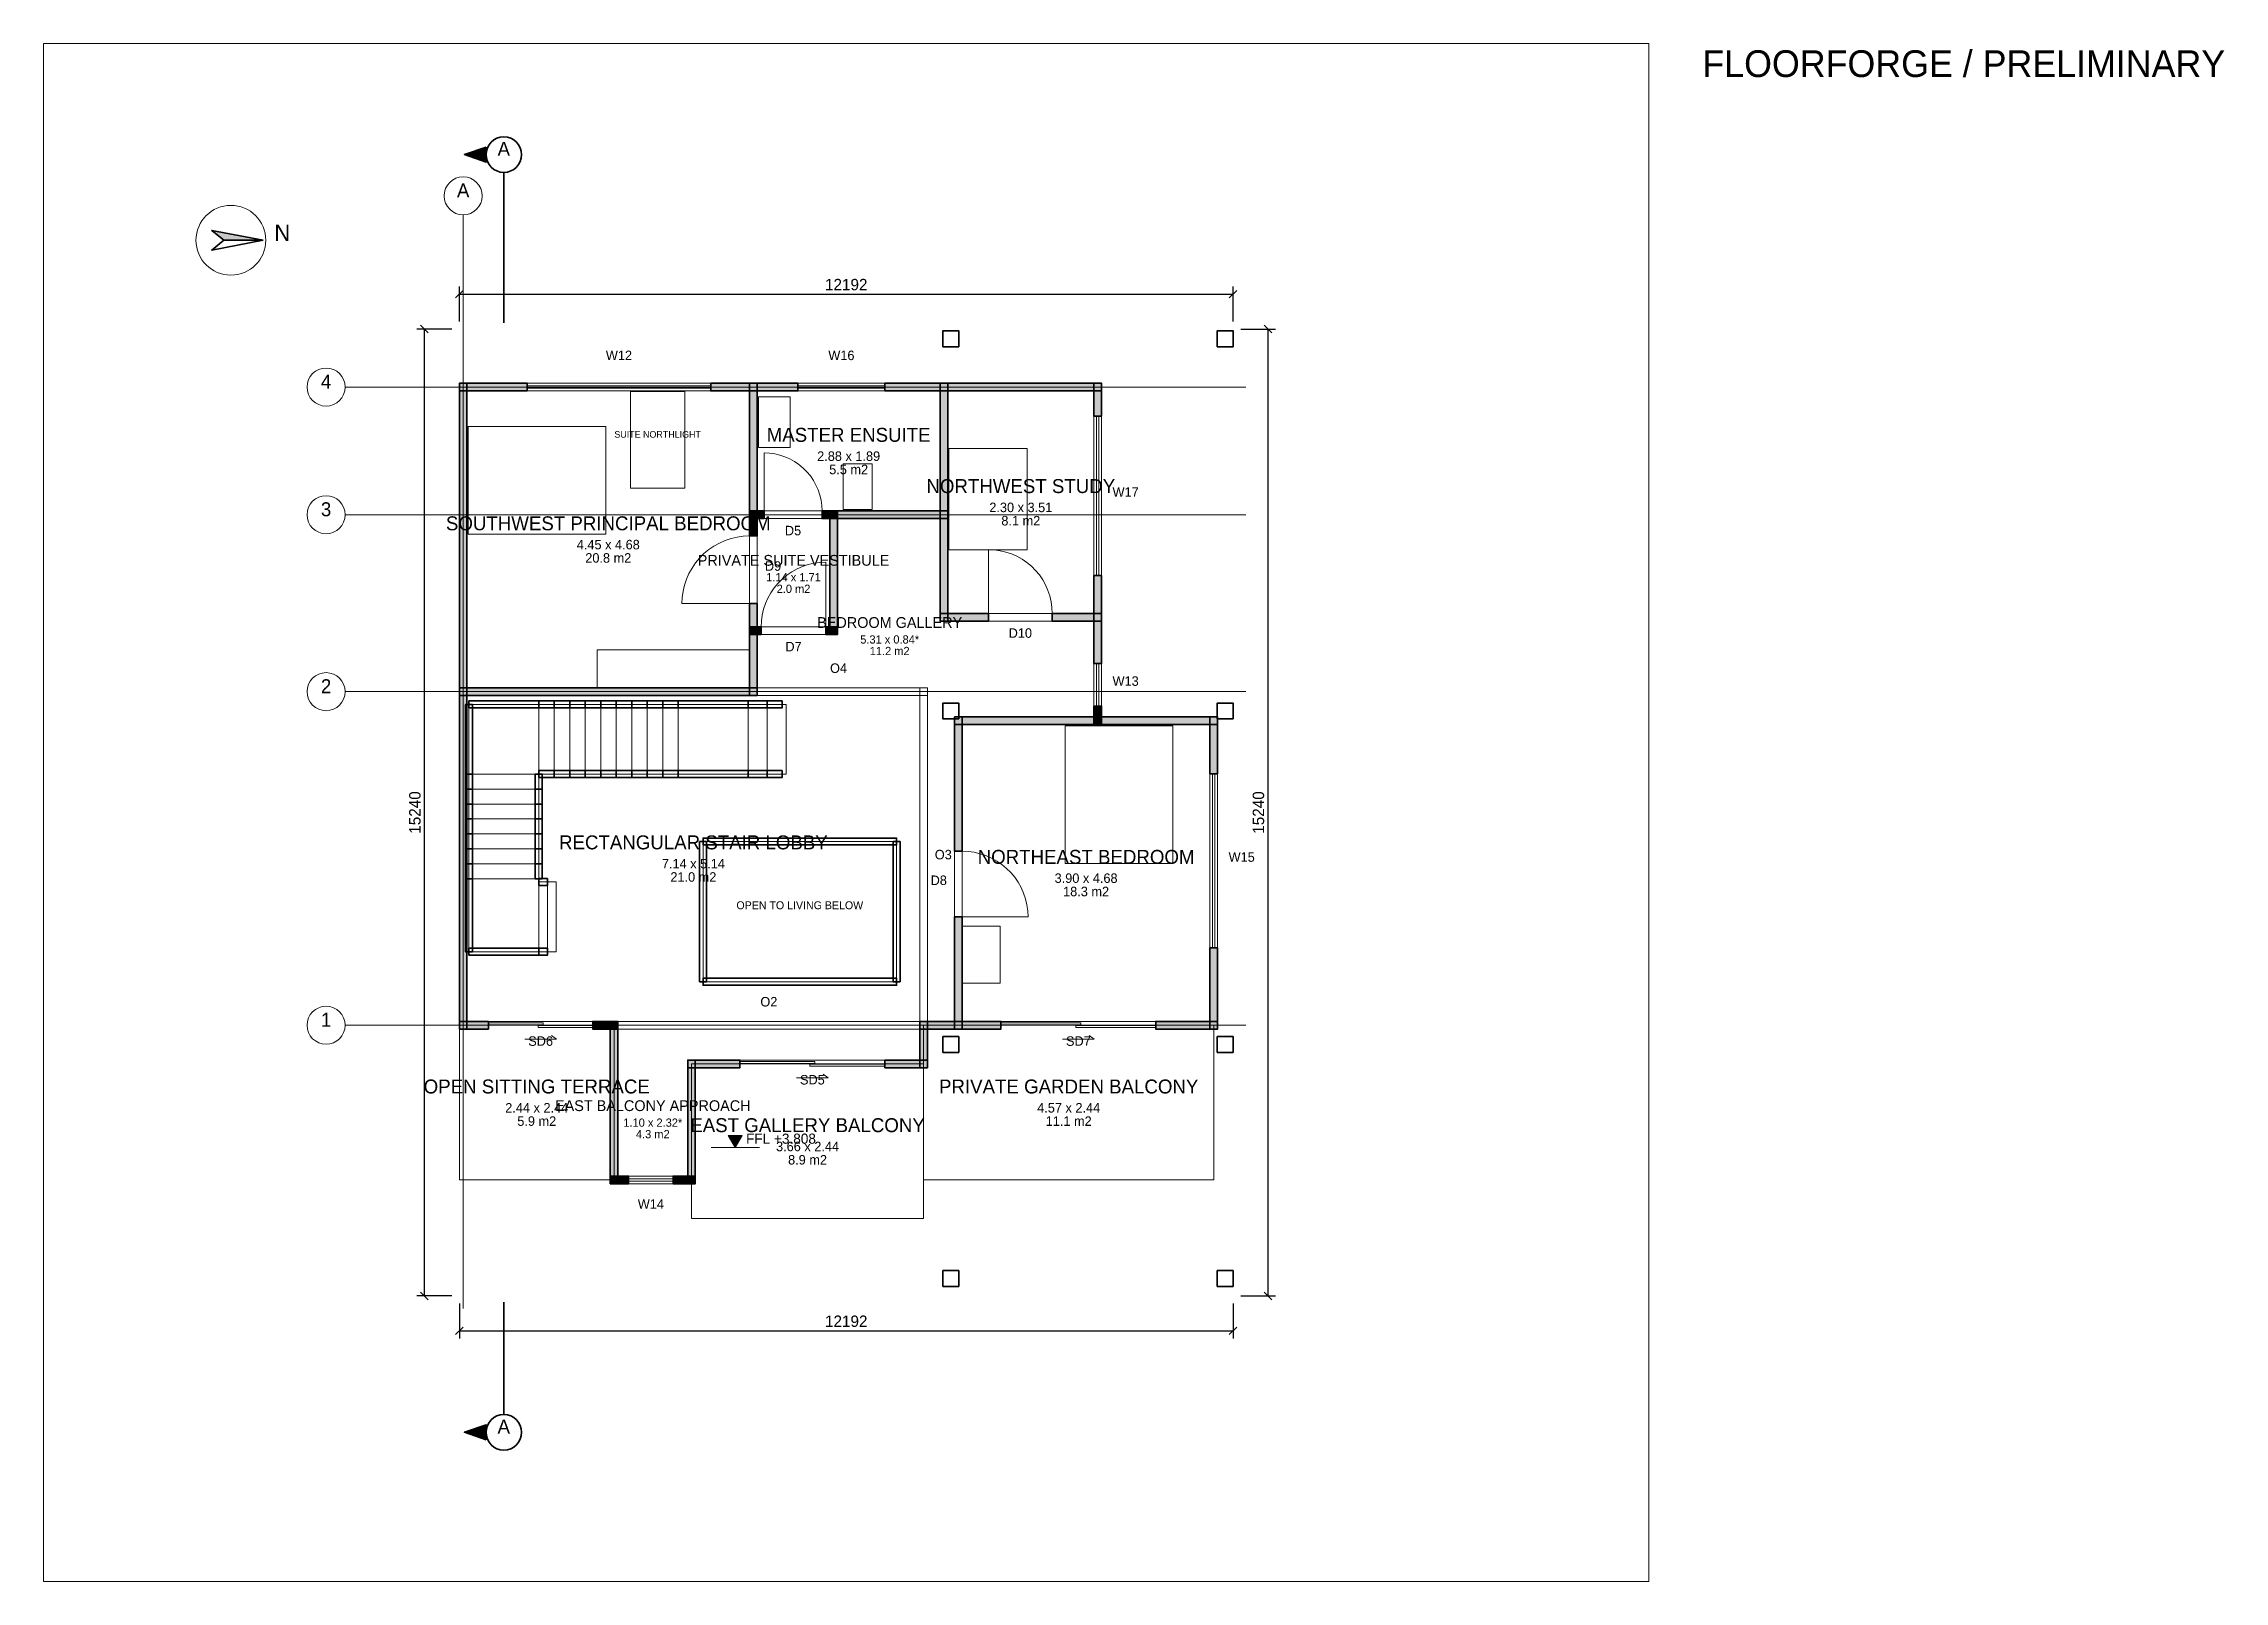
# Paper-space layout 'FLOOR-1' of a CAD drawing. Header units: millimetres. Extents: x 20 to 346, y 30 to 260.
# The model-space entities are those that its viewports show. They can reach past a viewport. Long polylines and large blocks are cut down to what shows.
import ezdxf
from ezdxf.enums import TextEntityAlignment as Align

# ---------------------------------------------------------------- set-up
doc = ezdxf.new("R2010")
doc.units = ezdxf.units.MM
for name, color, linetype, lineweight in [('A-ANNO', 7, 'Continuous', 18), ('A-DIMS', 7, 'Continuous', 13), ('A-DOOR', 3, 'Continuous', 18), ('A-FLOR', 8, 'Continuous', 13), ('A-FURN', 8, 'Continuous', 13), ('A-GRID', 8, 'Continuous', 13), ('A-LEVL', 7, 'Continuous', 13), ('A-SECT', 1, 'Continuous', 35), ('A-STAIR', 7, 'Continuous', 18), ('A-TAGS', 1, 'Continuous', 13), ('A-WALL', 7, 'Continuous', 35), ('A-WIND', 4, 'Continuous', 18)]:
    doc.layers.add(name, color=color, linetype=linetype, lineweight=lineweight)
doc.dimstyles.new('FF-ARCH', dxfattribs={"dimtxt": 180, "dimasz": 90, "dimexe": 120, "dimexo": 120, "dimgap": 60, "dimtad": 1, "dimdec": 0, "dimtsz": 60, "dimcen": 2.5, "dimazin": 3, "dimtfac": 1, "dimtmove": 0, "dimatfit": 3})

msp = doc.modelspace()

# ---------------------------------------------------------------- hatches: boundary and pattern name
at = {"layer": 'A-LEVL'}
msp.add_hatch(color=7, dxfattribs=at).paths.add_polyline_path([(28430, 2528.8), (28650, 2528.8), (28540, 2338.8)])
at = {"layer": 'A-SECT'}
for points in [[(24612, 18110), (24272, 17990), (24612, 17870)], [(24612, -2270), (24272, -2150), (24612, -2030)]]:
    msp.add_hatch(color=7, dxfattribs=at).paths.add_polyline_path(points)
at = {"layer": 'A-WALL'}
for points in [[(21098, 16640), (20289.5, 16794), (20482, 16640)], [(24192, 14325.6), (24192, 14385.6), (24312, 14385.6), (24312, 9525), (24312, 9465), (24192, 9465), (24192, 14325.6)], [(24252, 14265.6), (24192, 14265.6), (24192, 14385.6), (25258.8, 14385.6), (25258.8, 14265.6), (24252, 14265.6)], [(28885, 14385.6), (28885, 14265.6), (28154.4, 14265.6), (28154.4, 14385.6), (28825, 14385.6), (28885, 14385.6)], [(28765, 14325.6), (28765, 14385.6), (28885, 14385.6), (28885, 12313.9), (28885, 12253.9), (28765, 12253.9), (28765, 14325.6)], [(28825, 14265.6), (28765, 14265.6), (28765, 14385.6), (29526, 14385.6), (29526, 14265.6), (28825, 14265.6)], [(31887.2, 14385.6), (31887.2, 14265.6), (30897.6, 14265.6), (30897.6, 14385.6), (31827.2, 14385.6), (31887.2, 14385.6)], [(31767.2, 14325.6), (31767.2, 14385.6), (31887.2, 14385.6), (31887.2, 12313.9), (31887.2, 12253.9), (31767.2, 12253.9), (31767.2, 14325.6)], [(34250.4, 14385.6), (34310.4, 14385.6), (34310.4, 14265.6), (31827.2, 14265.6), (31767.2, 14265.6), (31767.2, 14385.6), (34250.4, 14385.6)], [(34190.4, 14385.6), (34310.4, 14385.6), (34310.4, 13868.4), (34190.4, 13868.4), (34190.4, 14325.6), (34190.4, 14385.6)], [(28765, 12373.9), (28885, 12373.9), (28885, 11978.6), (28765, 11978.6), (28765, 12313.9), (28765, 12373.9)], [(28825, 12253.9), (28765, 12253.9), (28765, 12373.9), (28992.6, 12373.9), (28992.6, 12253.9), (28825, 12253.9)], [(30149.9, 12373.9), (30149.9, 12253.9), (29907, 12253.9), (29907, 12373.9), (30089.9, 12373.9), (30149.9, 12373.9)], [(30029.9, 12313.9), (30029.9, 12373.9), (30149.9, 12373.9), (30149.9, 10485.1), (30149.9, 10425.1), (30029.9, 10425.1), (30029.9, 12313.9)], [(31827.2, 12373.9), (31887.2, 12373.9), (31887.2, 12253.9), (30089.9, 12253.9), (30029.9, 12253.9), (30029.9, 12373.9), (31827.2, 12373.9)], [(31767.2, 12313.9), (31767.2, 12373.9), (31887.2, 12373.9), (31887.2, 10698.5), (31887.2, 10638.5), (31767.2, 10638.5), (31767.2, 12313.9)], [(34310.4, 10698.5), (34310.4, 10638.5), (34190.4, 10638.5), (34190.4, 11353.8), (34310.4, 11353.8), (34310.4, 10698.5)], [(28885, 10485.1), (28885, 10425.1), (28765, 10425.1), (28765, 10911.8), (28885, 10911.8), (28885, 10485.1)], [(31827.2, 10638.5), (31767.2, 10638.5), (31767.2, 10758.5), (32528.3, 10758.5), (32528.3, 10638.5), (31827.2, 10638.5)], [(34310.4, 10758.5), (34310.4, 10638.5), (33534.1, 10638.5), (33534.1, 10758.5), (34250.4, 10758.5), (34310.4, 10758.5)], [(34190.4, 10758.5), (34310.4, 10758.5), (34310.4, 9967), (34190.4, 9967), (34190.4, 10698.5), (34190.4, 10758.5)], [(28765, 10485.1), (28765, 10545.1), (28885, 10545.1), (28885, 9525), (28885, 9465), (28765, 9465), (28765, 10485.1)], [(28825, 10425.1), (28765, 10425.1), (28765, 10545.1), (28946.9, 10545.1), (28946.9, 10425.1), (28825, 10425.1)], [(30149.9, 10545.1), (30149.9, 10425.1), (29968, 10425.1), (29968, 10545.1), (30089.9, 10545.1), (30149.9, 10545.1)], [(24192, 9525), (24192, 9585), (24312, 9585), (24312, 4267.2), (24312, 4207.2), (24192, 4207.2), (24192, 9525)], [(28825, 9585), (28885, 9585), (28885, 9465), (24252, 9465), (24192, 9465), (24192, 9585), (28825, 9585)], [(34310.4, 9067.8), (34310.4, 9007.8), (34190.4, 9007.8), (34190.4, 9296.4), (34310.4, 9296.4), (34310.4, 9067.8)], [(31995.8, 9127.8), (32115.8, 9127.8), (32115.8, 7010.4), (31995.8, 7010.4), (31995.8, 9067.8), (31995.8, 9127.8)], [(34250.4, 9127.8), (34310.4, 9127.8), (34310.4, 9007.8), (32055.8, 9007.8), (31995.8, 9007.8), (31995.8, 9127.8), (34250.4, 9127.8)], [(36079.2, 9127.8), (36139.2, 9127.8), (36139.2, 9007.8), (34250.4, 9007.8), (34190.4, 9007.8), (34190.4, 9127.8), (36079.2, 9127.8)], [(36019.2, 9127.8), (36139.2, 9127.8), (36139.2, 8229.6), (36019.2, 8229.6), (36019.2, 9067.8), (36019.2, 9127.8)], [(32115.8, 4267.2), (32115.8, 4207.2), (31995.8, 4207.2), (31995.8, 5974.1), (32115.8, 5974.1), (32115.8, 4267.2)], [(36139.2, 4267.2), (36139.2, 4207.2), (36019.2, 4207.2), (36019.2, 5486.4), (36139.2, 5486.4), (36139.2, 4267.2)], [(24252, 4207.2), (24192, 4207.2), (24192, 4327.2), (24649.2, 4327.2), (24649.2, 4207.2), (24252, 4207.2)], [(26690.4, 4327.2), (26690.4, 4207.2), (26295.1, 4207.2), (26295.1, 4327.2), (26630.4, 4327.2), (26690.4, 4327.2)], [(26570.4, 4267.2), (26570.4, 4327.2), (26690.4, 4327.2), (26690.4, 1828.8), (26690.4, 1768.8), (26570.4, 1768.8), (26570.4, 4267.2)], [(31447.2, 4267.2), (31447.2, 4327.2), (31567.2, 4327.2), (31567.2, 3657.6), (31567.2, 3597.6), (31447.2, 3597.6), (31447.2, 4267.2)], [(32055.8, 4327.2), (32115.8, 4327.2), (32115.8, 4207.2), (31507.2, 4207.2), (31447.2, 4207.2), (31447.2, 4327.2), (32055.8, 4327.2)], [(31567.2, 4327.2), (31567.2, 4207.2), (31567.2, 4207.2), (31567.2, 4327.2), (31567.2, 4327.2)], [(32055.8, 4207.2), (31995.8, 4207.2), (31995.8, 4327.2), (32726.4, 4327.2), (32726.4, 4207.2), (32055.8, 4207.2)], [(36139.2, 4327.2), (36139.2, 4207.2), (35164.8, 4207.2), (35164.8, 4327.2), (36079.2, 4327.2), (36139.2, 4327.2)], [(27789.6, 3657.6), (27789.6, 3717.6), (27909.6, 3717.6), (27909.6, 1828.8), (27909.6, 1768.8), (27789.6, 1768.8), (27789.6, 3657.6)], [(27849.6, 3597.6), (27789.6, 3597.6), (27789.6, 3717.6), (28611.6, 3717.6), (28611.6, 3597.6), (27849.6, 3597.6)], [(31567.2, 3717.6), (31567.2, 3597.6), (30897.6, 3597.6), (30897.6, 3717.6), (31507.2, 3717.6), (31567.2, 3717.6)], [(26630.4, 1768.8), (26570.4, 1768.8), (26570.4, 1888.8), (26859, 1888.8), (26859, 1768.8), (26630.4, 1768.8)], [(27909.6, 1888.8), (27909.6, 1768.8), (27560, 1768.8), (27560, 1888.8), (27849.6, 1888.8), (27909.6, 1888.8)]]:
    msp.add_hatch(color=7, dxfattribs=at).paths.add_polyline_path(points)

# ---------------------------------------------------------------- linework, layer by layer
at = {"layer": 'A-ANNO'}
msp.add_circle((20592, 16640), 550, dxfattribs=at)
at = {"layer": 'A-DOOR'}
for p, q in [((28992.6, 12373.9), (28992.6, 13288.3)), ((32528.3, 10758.5), (32528.3, 11764.3)), ((29968, 10545.1), (29968, 11566.2)), ((28765, 10911.8), (27698.2, 10911.8)), ((28765, 9585), (31567.2, 9585)), ((28765, 9465), (31567.2, 9465)), ((31447.2, 4207.2), (31447.2, 9585)), ((31567.2, 4207.2), (31567.2, 9585)), ((32115.8, 5974.1), (33152.2, 5974.1)), ((26570.4, 4327.2), (31567.2, 4327.2)), ((26570.4, 4207.2), (31567.2, 4207.2)), ((25222.2, 4047.2), (25722.2, 4047.2)), ((25722.2, 4047.2), (25642.2, 4107.2)), ((33695.6, 4047.2), (34195.6, 4047.2)), ((34195.6, 4047.2), (34115.6, 4107.2)), ((29504.6, 3437.6), (30004.6, 3437.6)), ((30004.6, 3437.6), (29924.6, 3497.6))]:
    msp.add_line(p, q, dxfattribs=at)
for points in [[(29907, 12373.9), (29903.1, 12458.3), (29891.4, 12541.9), (29872.1, 12624.2), (29845.3, 12704.2), (29811.1, 12781.5), (29770, 12855.3), (29722.3, 12925), (29668.3, 12989.9), (29608.6, 13049.7), (29543.6, 13103.6), (29474, 13151.4), (29400.2, 13192.5), (29322.9, 13226.6), (29242.8, 13253.4), (29160.6, 13272.8), (29077, 13284.4), (28992.6, 13288.3)], [(28765, 11978.6), (28666.5, 11974.1), (28568.9, 11960.5), (28473, 11937.9), (28379.6, 11906.6), (28289.4, 11866.8), (28203.4, 11818.9), (28122.1, 11763.2), (28046.3, 11700.2), (27976.6, 11630.5), (27913.6, 11554.7), (27857.9, 11473.4), (27810, 11387.4), (27770.2, 11297.2), (27738.9, 11203.8), (27716.3, 11107.9), (27702.7, 11010.3), (27698.2, 10911.8)], [(33534.1, 10758.5), (33529.8, 10851.3), (33517, 10943.3), (33495.7, 11033.7), (33466.2, 11121.8), (33428.7, 11206.8), (33383.5, 11288), (33331, 11364.6), (33271.6, 11436.1), (33205.9, 11501.8), (33134.4, 11561.2), (33057.8, 11613.7), (32976.6, 11658.9), (32891.6, 11696.4), (32803.5, 11725.9), (32713.1, 11747.2), (32621.1, 11760), (32528.3, 11764.3)], [(28946.9, 10545.1), (28951.2, 10639.3), (28964.3, 10732.7), (28985.9, 10824.6), (29015.8, 10914), (29053.9, 11000.3), (29099.8, 11082.6), (29153.1, 11160.5), (29213.4, 11233), (29280.1, 11299.7), (29352.6, 11360), (29430.4, 11413.3), (29512.8, 11459.2), (29599.1, 11497.2), (29688.5, 11527.2), (29780.3, 11548.8), (29873.7, 11561.8), (29968, 11566.2)], [(32115.8, 7010.4), (32211.5, 7006), (32306.3, 6992.8), (32399.4, 6970.8), (32490.2, 6940.4), (32577.8, 6901.8), (32661.4, 6855.2), (32740.4, 6801.1), (32814, 6739.9), (32881.7, 6672.2), (32942.8, 6598.6), (32996.9, 6519.6), (33043.5, 6436), (33082.2, 6348.4), (33112.6, 6257.7), (33134.5, 6164.5), (33147.7, 6069.7), (33152.2, 5974.1)]]:
    msp.add_lwpolyline(points, dxfattribs=at)
for points in [[(24649.2, 4273.2), (25512.2, 4273.2), (25512.2, 4305.2), (24649.2, 4305.2)], [(25432.2, 4229.2), (26295.1, 4229.2), (26295.1, 4261.2), (25432.2, 4261.2)], [(32726.4, 4273.2), (33985.6, 4273.2), (33985.6, 4305.2), (32726.4, 4305.2)], [(33905.6, 4229.2), (35164.8, 4229.2), (35164.8, 4261.2), (33905.6, 4261.2)], [(28611.6, 3663.6), (29794.6, 3663.6), (29794.6, 3695.6), (28611.6, 3695.6)], [(29714.6, 3619.6), (30897.6, 3619.6), (30897.6, 3651.6), (29714.6, 3651.6)]]:
    msp.add_lwpolyline(points, close=True, dxfattribs=at)
at = {"layer": 'A-FLOR'}
for points in [[(26570.4, 1828.8), (24192, 1828.8), (24192, 4207.2), (24192, 4267.2), (24192, 4327.2), (24192, 9465), (24192, 9525), (24192, 9585), (24192, 14265.6), (24192, 14325.6), (24192, 14385.6), (24312, 14385.6), (28765, 14385.6), (28825, 14385.6), (28885, 14385.6), (31767.2, 14385.6), (31827.2, 14385.6), (31887.2, 14385.6), (34190.4, 14385.6), (34250.4, 14385.6), (34310.4, 14385.6), (34310.4, 14265.6), (34310.4, 10758.5), (34310.4, 10698.5), (34310.4, 10638.5), (34310.4, 9127.8), (36019.2, 9127.8), (36079.2, 9127.8), (36139.2, 9127.8), (36139.2, 9007.8), (36139.2, 4327.2), (36139.2, 4267.2), (36139.2, 4207.2), (36079.2, 4207.2), (36079.2, 1828.8), (31507.2, 1828.8), (31507.2, 1219.2), (27849.6, 1219.2), (27849.6, 1768.8), (27789.6, 1768.8), (26690.4, 1768.8), (26630.4, 1768.8), (26570.4, 1768.8), (26570.4, 1828.8)], [(24312, 9585), (24312, 14265.6), (28765, 14265.6), (28765, 9585)], [(28885, 12373.9), (28885, 14265.6), (31767.2, 14265.6), (31767.2, 12373.9)], [(31887.2, 10758.5), (31887.2, 14265.6), (34190.4, 14265.6), (34190.4, 10758.5)], [(28885, 10545.1), (28885, 12253.9), (30029.9, 12253.9), (30029.9, 10545.1)], [(31567.2, 4327.2), (31567.2, 9585), (28885, 9585), (28885, 10425.1), (30149.9, 10425.1), (30149.9, 12253.9), (31767.2, 12253.9), (31767.2, 10638.5), (34190.4, 10638.5), (34190.4, 9127.8), (31995.8, 9127.8), (31995.8, 4327.2)], [(24312, 4327.2), (24312, 9465), (31447.2, 9465), (31447.2, 4327.2)], [(25579.5, 6524.8), (25442, 6524.8), (25442, 6574.8), (25442, 6810.5), (25442, 7046.2), (25442, 7281.9), (25442, 7517.7), (25442, 7753.4), (25442, 7989.1), (25442, 8224.8), (25686.4, 8224.8), (25930.9, 8224.8), (26175.3, 8224.8), (26419.8, 8224.8), (26664.2, 8224.8), (26908.7, 8224.8), (27153.1, 8224.8), (27397.6, 8224.8), (27642, 8224.8), (28742, 8224.8), (29042, 8224.8), (29342, 8224.8), (29342, 9324.8), (29042, 9324.8), (28742, 9324.8), (27642, 9324.8), (27397.6, 9324.8), (27153.1, 9324.8), (26908.7, 9324.8), (26664.2, 9324.8), (26419.8, 9324.8), (26175.3, 9324.8), (25930.9, 9324.8), (25686.4, 9324.8), (25442, 9324.8), (24342, 9324.8), (24342, 8224.8), (24342, 7989.1), (24342, 7753.4), (24342, 7517.7), (24342, 7281.9), (24342, 7046.2), (24342, 6810.5), (24342, 6574.8), (24342, 5424.8), (25442, 5424.8), (25579.5, 5424.8), (25717, 5424.8), (25717, 6524.8), (25579.5, 6524.8)], [(32115.8, 4327.2), (32115.8, 9007.8), (36019.2, 9007.8), (36019.2, 4327.2)], [(31080.5, 7162.8), (28032.5, 7162.8), (28032.5, 4953), (31080.5, 4953), (31080.5, 7162.8)], [(26630.4, 1828.8), (24192, 1828.8), (24192, 4267.2), (26630.4, 4267.2)], [(26690.4, 4207.2), (31447.2, 4207.2), (31447.2, 3717.6), (27789.6, 3717.6), (27789.6, 1888.8), (26690.4, 1888.8)], [(36079.2, 1828.8), (31507.2, 1828.8), (31507.2, 4267.2), (36079.2, 4267.2)], [(31507.2, 1219.2), (27849.6, 1219.2), (27849.6, 3657.6), (31507.2, 3657.6)]]:
    msp.add_lwpolyline(points, close=True, dxfattribs=at)
for points in [[(26570.3, 1828.8), (24192, 1828.8), (24192, 4207.1)], [(36079.2, 4207.1), (36079.2, 1828.8)], [(31507.2, 1219.2), (27849.6, 1219.2), (27849.6, 1768.7)], [(31507.2, 1828.7), (31507.2, 1219.2)], [(36079.2, 1828.8), (31507.3, 1828.8)]]:
    msp.add_lwpolyline(points, dxfattribs=at)
at = {"layer": 'A-FURN'}
for points in [[(29405, 13373.9), (29405, 14173.9), (28905, 14173.9), (28905, 13373.9)], [(26502, 12005), (26502, 13705), (24332, 13705), (24332, 12005)], [(30697.2, 12393.9), (30697.2, 13113.9), (30237.2, 13113.9), (30237.2, 12393.9)], [(33137.2, 11758.5), (33137.2, 13358.5), (31907.2, 13358.5), (31907.2, 11758.5)], [(28765, 9585), (28765, 10185), (26365, 10185), (26365, 9585)], [(35435.8, 6817.8), (35435.8, 8987.8), (33735.8, 8987.8), (33735.8, 6817.8)], [(32715.8, 4927.2), (32715.8, 5827.2), (32115.8, 5827.2), (32115.8, 4927.2)]]:
    msp.add_lwpolyline(points, close=True, dxfattribs=at)
at = {"layer": 'A-GRID'}
for p, q in [((24252, -200), (24252, 17040)), ((22392, 14326), (36584, 14326)), ((22392, 12314), (36584, 12314)), ((22392, 9525), (36584, 9525)), ((22392, 4267), (36584, 4267))]:
    msp.add_line(p, q, dxfattribs=at)
for centre in [(24252, 17340), (22092, 14326), (22092, 12314), (22092, 9525), (22092, 4267)]:
    msp.add_circle(centre, 300, dxfattribs=at)
at = {"layer": 'A-LEVL'}
msp.add_line((28160, 2338.8), (28920, 2338.8), dxfattribs=at)
msp.add_lwpolyline([(28430, 2528.8), (28650, 2528.8), (28540, 2338.8)], close=True, dxfattribs=at)
at = {"layer": 'A-SECT'}
for p, q in [((24892, 17410), (24892, 17710)), ((24892, 15340), (24892, 17410)), ((24892, -100), (24892, -1570)), ((24892, -1570), (24892, -1870))]:
    msp.add_line(p, q, dxfattribs=at)
for points in [[(24612, 18110), (24272, 17990), (24612, 17870)], [(24612, -2270), (24272, -2150), (24612, -2030)]]:
    msp.add_lwpolyline(points, close=True, dxfattribs=at)
for centre in [(24892, 17990), (24892, -2150)]:
    msp.add_circle(centre, 280, dxfattribs=at)
at = {"layer": 'A-STAIR'}
for points in [[(24342, 8224.8), (25442, 8224.8), (25442, 9324.8), (24342, 9324.8)], [(25442, 8224.8), (25686.4, 8224.8), (25686.4, 9324.8), (25442, 9324.8)], [(25686.4, 8224.8), (25930.9, 8224.8), (25930.9, 9324.8), (25686.4, 9324.8)], [(25930.9, 8224.8), (26175.3, 8224.8), (26175.3, 9324.8), (25930.9, 9324.8)], [(26175.3, 8224.8), (26419.8, 8224.8), (26419.8, 9324.8), (26175.3, 9324.8)], [(26419.8, 8224.8), (26664.2, 8224.8), (26664.2, 9324.8), (26419.8, 9324.8)], [(26664.2, 8224.8), (26908.7, 8224.8), (26908.7, 9324.8), (26664.2, 9324.8)], [(26908.7, 8224.8), (27153.1, 8224.8), (27153.1, 9324.8), (26908.7, 9324.8)], [(27153.1, 8224.8), (27397.6, 8224.8), (27397.6, 9324.8), (27153.1, 9324.8)], [(27397.6, 8224.8), (27642, 8224.8), (27642, 9324.8), (27397.6, 9324.8)], [(27642, 8224.8), (28742, 8224.8), (28742, 9324.8), (27642, 9324.8)], [(28742, 8224.8), (29042, 8224.8), (29042, 9324.8), (28742, 9324.8)], [(29042, 8224.8), (29342, 8224.8), (29342, 9324.8), (29042, 9324.8)], [(24342, 7989.1), (25442, 7989.1), (25442, 8224.8), (24342, 8224.8)], [(24342, 7753.4), (25442, 7753.4), (25442, 7989.1), (24342, 7989.1)], [(24342, 7517.7), (25442, 7517.7), (25442, 7753.4), (24342, 7753.4)], [(24342, 7281.9), (25442, 7281.9), (25442, 7517.7), (24342, 7517.7)], [(24342, 7046.2), (25442, 7046.2), (25442, 7281.9), (24342, 7281.9)], [(24342, 6810.5), (25442, 6810.5), (25442, 7046.2), (24342, 7046.2)], [(24342, 6574.8), (25442, 6574.8), (25442, 6810.5), (24342, 6810.5)], [(24342, 5424.8), (25442, 5424.8), (25442, 6574.8), (24342, 6574.8)], [(25442, 5424.8), (25579.5, 5424.8), (25579.5, 6524.8), (25442, 6524.8)], [(25579.5, 5424.8), (25717, 5424.8), (25717, 6524.8), (25579.5, 6524.8)]]:
    msp.add_lwpolyline(points, close=True, dxfattribs=at)
at = {"layer": 'A-WALL'}
for points in [[(21098, 16640), (20289.5, 16794), (20482, 16640)], [(21098, 16640), (20289.5, 16486), (20482, 16640)], [(32062, 14962.6), (32062, 15212.6), (31812, 15212.6), (31812, 14962.6), (32062, 14962.6)], [(36384, 14962.6), (36384, 15212.6), (36134, 15212.6), (36134, 14962.6), (36384, 14962.6)], [(24192, 14325.6), (24192, 14385.6), (24312, 14385.6), (24312, 9525), (24312, 9465), (24192, 9465), (24192, 14325.6)], [(24252, 14265.6), (24192, 14265.6), (24192, 14385.6), (25258.8, 14385.6), (25258.8, 14265.6), (24252, 14265.6)], [(28885, 14385.6), (28885, 14265.6), (28154.4, 14265.6), (28154.4, 14385.6), (28825, 14385.6), (28885, 14385.6)], [(28765, 14325.6), (28765, 14385.6), (28885, 14385.6), (28885, 12313.9), (28885, 12253.9), (28765, 12253.9), (28765, 14325.6)], [(28825, 14265.6), (28765, 14265.6), (28765, 14385.6), (29526, 14385.6), (29526, 14265.6), (28825, 14265.6)], [(31887.2, 14385.6), (31887.2, 14265.6), (30897.6, 14265.6), (30897.6, 14385.6), (31827.2, 14385.6), (31887.2, 14385.6)], [(31767.2, 14325.6), (31767.2, 14385.6), (31887.2, 14385.6), (31887.2, 12313.9), (31887.2, 12253.9), (31767.2, 12253.9), (31767.2, 14325.6)], [(34250.4, 14385.6), (34310.4, 14385.6), (34310.4, 14265.6), (31827.2, 14265.6), (31767.2, 14265.6), (31767.2, 14385.6), (34250.4, 14385.6)], [(34190.4, 14385.6), (34310.4, 14385.6), (34310.4, 13868.4), (34190.4, 13868.4), (34190.4, 14325.6), (34190.4, 14385.6)], [(28765, 12373.9), (28885, 12373.9), (28885, 11978.6), (28765, 11978.6), (28765, 12313.9), (28765, 12373.9)], [(28825, 12253.9), (28765, 12253.9), (28765, 12373.9), (28992.6, 12373.9), (28992.6, 12253.9), (28825, 12253.9)], [(30149.9, 12373.9), (30149.9, 12253.9), (29907, 12253.9), (29907, 12373.9), (30089.9, 12373.9), (30149.9, 12373.9)], [(30029.9, 12313.9), (30029.9, 12373.9), (30149.9, 12373.9), (30149.9, 10485.1), (30149.9, 10425.1), (30029.9, 10425.1), (30029.9, 12313.9)], [(31827.2, 12373.9), (31887.2, 12373.9), (31887.2, 12253.9), (30089.9, 12253.9), (30029.9, 12253.9), (30029.9, 12373.9), (31827.2, 12373.9)], [(31767.2, 12313.9), (31767.2, 12373.9), (31887.2, 12373.9), (31887.2, 10698.5), (31887.2, 10638.5), (31767.2, 10638.5), (31767.2, 12313.9)], [(34310.4, 10698.5), (34310.4, 10638.5), (34190.4, 10638.5), (34190.4, 11353.8), (34310.4, 11353.8), (34310.4, 10698.5)], [(28885, 10485.1), (28885, 10425.1), (28765, 10425.1), (28765, 10911.8), (28885, 10911.8), (28885, 10485.1)], [(31827.2, 10638.5), (31767.2, 10638.5), (31767.2, 10758.5), (32528.3, 10758.5), (32528.3, 10638.5), (31827.2, 10638.5)], [(34310.4, 10758.5), (34310.4, 10638.5), (33534.1, 10638.5), (33534.1, 10758.5), (34250.4, 10758.5), (34310.4, 10758.5)], [(34190.4, 10758.5), (34310.4, 10758.5), (34310.4, 9967), (34190.4, 9967), (34190.4, 10698.5), (34190.4, 10758.5)], [(28765, 10485.1), (28765, 10545.1), (28885, 10545.1), (28885, 9525), (28885, 9465), (28765, 9465), (28765, 10485.1)], [(28825, 10425.1), (28765, 10425.1), (28765, 10545.1), (28946.9, 10545.1), (28946.9, 10425.1), (28825, 10425.1)], [(30149.9, 10545.1), (30149.9, 10425.1), (29968, 10425.1), (29968, 10545.1), (30089.9, 10545.1), (30149.9, 10545.1)], [(24192, 9525), (24192, 9585), (24312, 9585), (24312, 4267.2), (24312, 4207.2), (24192, 4207.2), (24192, 9525)], [(28825, 9585), (28885, 9585), (28885, 9465), (24252, 9465), (24192, 9465), (24192, 9585), (28825, 9585)], [(24287, 9324.8), (24397, 9324.8), (24397, 8224.8), (24287, 8224.8)], [(25442, 9379.8), (25442, 9269.8), (24342, 9269.8), (24342, 9379.8)], [(25686.4, 9379.8), (25686.4, 9269.8), (25442, 9269.8), (25442, 9379.8)], [(25930.9, 9379.8), (25930.9, 9269.8), (25686.4, 9269.8), (25686.4, 9379.8)], [(26175.3, 9379.8), (26175.3, 9269.8), (25930.9, 9269.8), (25930.9, 9379.8)], [(26419.8, 9379.8), (26419.8, 9269.8), (26175.3, 9269.8), (26175.3, 9379.8)], [(26664.2, 9379.8), (26664.2, 9269.8), (26419.8, 9269.8), (26419.8, 9379.8)], [(26908.7, 9379.8), (26908.7, 9269.8), (26664.2, 9269.8), (26664.2, 9379.8)], [(27153.1, 9379.8), (27153.1, 9269.8), (26908.7, 9269.8), (26908.7, 9379.8)], [(27397.6, 9379.8), (27397.6, 9269.8), (27153.1, 9269.8), (27153.1, 9379.8)], [(27642, 9379.8), (27642, 9269.8), (27397.6, 9269.8), (27397.6, 9379.8)], [(28742, 9379.8), (28742, 9269.8), (27642, 9269.8), (27642, 9379.8)], [(29042, 9379.8), (29042, 9269.8), (28742, 9269.8), (28742, 9379.8)], [(29277, 9379.8), (29277, 9269.8), (29042, 9269.8), (29042, 9379.8)], [(32062, 9095.2), (32062, 9345.2), (31812, 9345.2), (31812, 9095.2), (32062, 9095.2)], [(34310.4, 9067.8), (34310.4, 9007.8), (34190.4, 9007.8), (34190.4, 9296.4), (34310.4, 9296.4), (34310.4, 9067.8)], [(36384, 9095.2), (36384, 9345.2), (36134, 9345.2), (36134, 9095.2), (36384, 9095.2)], [(31995.8, 9127.8), (32115.8, 9127.8), (32115.8, 7010.4), (31995.8, 7010.4), (31995.8, 9067.8), (31995.8, 9127.8)], [(34250.4, 9127.8), (34310.4, 9127.8), (34310.4, 9007.8), (32055.8, 9007.8), (31995.8, 9007.8), (31995.8, 9127.8), (34250.4, 9127.8)], [(36079.2, 9127.8), (36139.2, 9127.8), (36139.2, 9007.8), (34250.4, 9007.8), (34190.4, 9007.8), (34190.4, 9127.8), (36079.2, 9127.8)], [(36019.2, 9127.8), (36139.2, 9127.8), (36139.2, 8229.6), (36019.2, 8229.6), (36019.2, 9067.8), (36019.2, 9127.8)], [(25442, 8169.8), (25442, 8279.8), (25686.4, 8279.8), (25686.4, 8169.8)], [(25686.4, 8169.8), (25686.4, 8279.8), (25930.9, 8279.8), (25930.9, 8169.8)], [(25930.9, 8169.8), (25930.9, 8279.8), (26175.3, 8279.8), (26175.3, 8169.8)], [(26175.3, 8169.8), (26175.3, 8279.8), (26419.8, 8279.8), (26419.8, 8169.8)], [(26419.8, 8169.8), (26419.8, 8279.8), (26664.2, 8279.8), (26664.2, 8169.8)], [(26664.2, 8169.8), (26664.2, 8279.8), (26908.7, 8279.8), (26908.7, 8169.8)], [(26908.7, 8169.8), (26908.7, 8279.8), (27153.1, 8279.8), (27153.1, 8169.8)], [(27153.1, 8169.8), (27153.1, 8279.8), (27397.6, 8279.8), (27397.6, 8169.8)], [(27397.6, 8169.8), (27397.6, 8279.8), (27642, 8279.8), (27642, 8169.8)], [(27642, 8169.8), (27642, 8279.8), (28742, 8279.8), (28742, 8169.8)], [(28742, 8169.8), (28742, 8279.8), (29042, 8279.8), (29042, 8169.8)], [(29042, 8169.8), (29042, 8279.8), (29277, 8279.8), (29277, 8169.8)], [(24287, 8224.8), (24397, 8224.8), (24397, 7989.1), (24287, 7989.1)], [(24287, 7989.1), (24397, 7989.1), (24397, 7753.4), (24287, 7753.4)], [(25497, 7989.1), (25387, 7989.1), (25387, 8224.8), (25497, 8224.8)], [(25497, 7753.4), (25387, 7753.4), (25387, 7989.1), (25497, 7989.1)], [(24287, 7753.4), (24397, 7753.4), (24397, 7517.7), (24287, 7517.7)], [(25497, 7517.7), (25387, 7517.7), (25387, 7753.4), (25497, 7753.4)], [(24287, 7517.7), (24397, 7517.7), (24397, 7281.9), (24287, 7281.9)], [(24287, 7281.9), (24397, 7281.9), (24397, 7046.2), (24287, 7046.2)], [(25497, 7281.9), (25387, 7281.9), (25387, 7517.7), (25497, 7517.7)], [(25497, 7046.2), (25387, 7046.2), (25387, 7281.9), (25497, 7281.9)], [(28032.5, 7107.8), (28032.5, 7217.8), (31080.5, 7217.8), (31080.5, 7107.8)], [(24287, 7046.2), (24397, 7046.2), (24397, 6810.5), (24287, 6810.5)], [(25497, 6810.5), (25387, 6810.5), (25387, 7046.2), (25497, 7046.2)], [(28087.5, 4953), (27977.5, 4953), (27977.5, 7162.8), (28087.5, 7162.8)], [(31025.5, 7162.8), (31135.5, 7162.8), (31135.5, 4953), (31025.5, 4953)], [(24287, 6810.5), (24397, 6810.5), (24397, 6574.8), (24287, 6574.8)], [(24287, 6574.8), (24397, 6574.8), (24397, 5424.8), (24287, 5424.8)], [(25497, 6574.8), (25387, 6574.8), (25387, 6810.5), (25497, 6810.5)], [(25579.5, 6579.8), (25579.5, 6469.8), (25442, 6469.8), (25442, 6579.8)], [(32115.8, 4267.2), (32115.8, 4207.2), (31995.8, 4207.2), (31995.8, 5974.1), (32115.8, 5974.1), (32115.8, 4267.2)], [(24342, 5369.8), (24342, 5479.8), (25442, 5479.8), (25442, 5369.8)], [(25442, 5369.8), (25442, 5479.8), (25579.5, 5479.8), (25579.5, 5369.8)], [(36139.2, 4267.2), (36139.2, 4207.2), (36019.2, 4207.2), (36019.2, 5486.4), (36139.2, 5486.4), (36139.2, 4267.2)], [(31080.5, 5008), (31080.5, 4898), (28032.5, 4898), (28032.5, 5008)], [(24252, 4207.2), (24192, 4207.2), (24192, 4327.2), (24649.2, 4327.2), (24649.2, 4207.2), (24252, 4207.2)], [(26690.4, 4327.2), (26690.4, 4207.2), (26295.1, 4207.2), (26295.1, 4327.2), (26630.4, 4327.2), (26690.4, 4327.2)], [(26570.4, 4267.2), (26570.4, 4327.2), (26690.4, 4327.2), (26690.4, 1828.8), (26690.4, 1768.8), (26570.4, 1768.8), (26570.4, 4267.2)], [(31447.2, 4267.2), (31447.2, 4327.2), (31567.2, 4327.2), (31567.2, 3657.6), (31567.2, 3597.6), (31447.2, 3597.6), (31447.2, 4267.2)], [(32055.8, 4327.2), (32115.8, 4327.2), (32115.8, 4207.2), (31507.2, 4207.2), (31447.2, 4207.2), (31447.2, 4327.2), (32055.8, 4327.2)], [(31567.2, 4327.2), (31567.2, 4207.2), (31567.2, 4207.2), (31567.2, 4327.2), (31567.2, 4327.2)], [(32055.8, 4207.2), (31995.8, 4207.2), (31995.8, 4327.2), (32726.4, 4327.2), (32726.4, 4207.2), (32055.8, 4207.2)], [(36139.2, 4327.2), (36139.2, 4207.2), (35164.8, 4207.2), (35164.8, 4327.2), (36079.2, 4327.2), (36139.2, 4327.2)], [(32062, 3837.4), (32062, 4087.4), (31812, 4087.4), (31812, 3837.4), (32062, 3837.4)], [(36384, 3837.4), (36384, 4087.4), (36134, 4087.4), (36134, 3837.4), (36384, 3837.4)], [(27789.6, 3657.6), (27789.6, 3717.6), (27909.6, 3717.6), (27909.6, 1828.8), (27909.6, 1768.8), (27789.6, 1768.8), (27789.6, 3657.6)], [(27849.6, 3597.6), (27789.6, 3597.6), (27789.6, 3717.6), (28611.6, 3717.6), (28611.6, 3597.6), (27849.6, 3597.6)], [(31567.2, 3717.6), (31567.2, 3597.6), (30897.6, 3597.6), (30897.6, 3717.6), (31507.2, 3717.6), (31567.2, 3717.6)], [(26630.4, 1768.8), (26570.4, 1768.8), (26570.4, 1888.8), (26859, 1888.8), (26859, 1768.8), (26630.4, 1768.8)], [(27909.6, 1888.8), (27909.6, 1768.8), (27560, 1768.8), (27560, 1888.8), (27849.6, 1888.8), (27909.6, 1888.8)], [(32062, 149.3), (32062, 399.3), (31812, 399.3), (31812, 149.3), (32062, 149.3)], [(36384, 149.3), (36384, 399.3), (36134, 399.3), (36134, 149.3), (36384, 149.3)]]:
    msp.add_lwpolyline(points, close=True, dxfattribs=at)
at = {"layer": 'A-WIND'}
for p, q in [((25258.8, 14385.6), (28154.4, 14385.6)), ((25258.8, 14385.6), (25258.8, 14265.6)), ((25258.8, 14343.6), (28154.4, 14343.6)), ((25258.8, 14307.6), (28154.4, 14307.6)), ((25258.8, 14265.6), (28154.4, 14265.6)), ((28154.4, 14385.6), (28154.4, 14265.6)), ((29526, 14385.6), (30897.6, 14385.6)), ((29526, 14385.6), (29526, 14265.6)), ((29526, 14343.6), (30897.6, 14343.6)), ((29526, 14307.6), (30897.6, 14307.6)), ((29526, 14265.6), (30897.6, 14265.6)), ((30897.6, 14385.6), (30897.6, 14265.6)), ((34190.4, 11353.8), (34190.4, 13868.4)), ((34310.4, 13868.4), (34190.4, 13868.4)), ((34232.4, 11353.8), (34232.4, 13868.4)), ((34268.4, 11353.8), (34268.4, 13868.4)), ((34310.4, 11353.8), (34310.4, 13868.4)), ((34310.4, 11353.8), (34190.4, 11353.8)), ((34190.4, 9296.4), (34190.4, 9967)), ((34310.4, 9967), (34190.4, 9967)), ((34232.4, 9296.4), (34232.4, 9967)), ((34268.4, 9296.4), (34268.4, 9967)), ((34310.4, 9296.4), (34310.4, 9967)), ((34310.4, 9296.4), (34190.4, 9296.4)), ((36019.2, 5486.4), (36019.2, 8229.6)), ((36139.2, 8229.6), (36019.2, 8229.6)), ((36061.2, 5486.4), (36061.2, 8229.6)), ((36097.2, 5486.4), (36097.2, 8229.6)), ((36139.2, 5486.4), (36139.2, 8229.6)), ((36139.2, 5486.4), (36019.2, 5486.4)), ((26859, 1888.8), (27560, 1888.8)), ((26859, 1768.8), (26859, 1888.8)), ((26859, 1846.8), (27560, 1846.8)), ((26859, 1810.8), (27560, 1810.8)), ((26859, 1768.8), (27560, 1768.8)), ((27560, 1768.8), (27560, 1888.8))]:
    msp.add_line(p, q, dxfattribs=at)
msp.add_lwpolyline([(27742.9, 12734.5), (27742.9, 14258.5), (26889.5, 14258.5), (26889.5, 12734.5), (27742.9, 12734.5)], close=True, dxfattribs=at)

# ---------------------------------------------------------------- texts
at = {"layer": 'A-ANNO'}
for s, height, p in [('N', 260, (21402, 16550)), ('MASTER ENSUITE', 220, (30326.1, 13396.8)), ('2.88 x 1.89', 150, (30326.1, 13117.3)), ('5.5 m2', 150, (30326.1, 12907.3)), ('NORTHWEST STUDY', 220, (33038.8, 12589)), ('2.30 x 3.51', 150, (33038.8, 12309.5)), ('SOUTHWEST PRINCIPAL BEDROOM', 220, (26538.5, 12002.3)), ('8.1 m2', 150, (33038.8, 12099.5)), ('4.45 x 4.68', 150, (26538.5, 11722.8)), ('20.8 m2', 150, (26538.5, 11512.8)), ('PRIVATE SUITE VESTIBULE', 170, (29457.4, 11459)), ('1.14 x 1.71', 130, (29457.4, 11224)), ('2.0 m2', 130, (29457.4, 11042)), ('BEDROOM GALLERY', 170, (30972.6, 10478.8)), ('5.31 x 0.84*', 130, (30972.6, 10243.8)), ('11.2 m2', 130, (30972.6, 10061.8)), ('RECTANGULAR STAIR LOBBY', 220, (27879.6, 6973.1)), ('7.14 x 5.14', 150, (27879.6, 6693.6)), ('NORTHEAST BEDROOM', 220, (34067.5, 6744.5)), ('21.0 m2', 150, (27879.6, 6483.6)), ('3.90 x 4.68', 150, (34067.5, 6465)), ('18.3 m2', 150, (34067.5, 6255)), ('OPEN SITTING TERRACE', 220, (25411.2, 3125)), ('PRIVATE GARDEN BALCONY', 220, (33793.2, 3125)), ('2.44 x 2.44', 150, (25411.2, 2845.5)), ('5.9 m2', 150, (25411.2, 2635.5)), ('EAST BALCONY APPROACH', 170, (27240, 2862.7)), ('1.10 x 2.32*', 130, (27240, 2627.7)), ('EAST GALLERY BALCONY', 220, (29678.4, 2515.4)), ('4.57 x 2.44', 150, (33793.2, 2845.5)), ('11.1 m2', 150, (33793.2, 2635.5)), ('4.3 m2', 130, (27240, 2445.7)), ('3.66 x 2.44', 150, (29678.4, 2235.9)), ('8.9 m2', 150, (29678.4, 2025.9))]:
    msp.add_text(s, height=height, dxfattribs=at).set_placement(p, align=Align.BOTTOM_CENTER)
at = {"layer": 'A-FLOR'}
msp.add_text('OPEN TO LIVING BELOW', height=125, dxfattribs=at).set_placement((29556.5, 6057.9), align=Align.BOTTOM_CENTER)
at = {"layer": 'A-GRID'}
for s, p in [('A', (24252, 17250)), ('4', (22092, 14236)), ('3', (22092, 12224)), ('2', (22092, 9435)), ('1', (22092, 4177))]:
    msp.add_text(s, height=220, dxfattribs=at).set_placement(p, align=Align.BOTTOM_CENTER)
at = {"layer": 'A-LEVL'}
msp.add_text('FFL +3.808', height=160, dxfattribs=at).set_placement((28710, 2398.8))
at = {"layer": 'A-SECT'}
for p in [(24892, 17905), (24892, -2235)]:
    msp.add_text('A', height=220, dxfattribs=at).set_placement(p, align=Align.BOTTOM_CENTER)
at = {"layer": 'A-TAGS'}
for s, p in [('W12', (26706.6, 14705.6)), ('W16', (30211.8, 14705.6)), ('W17', (34690.4, 12551.1)), ('D5', (29449.8, 11943.9)), ('D9', (29135, 11385.2)), ('D7', (29457.4, 10115.1)), ('D10', (33031.2, 10328.5)), ('O4', (30166.1, 9775)), ('W13', (34690.4, 9571.7)), ('O3', (31817.2, 6836.1)), ('W15', (36519.2, 6798)), ('D8', (31745.8, 6432.2)), ('O2', (29068.8, 4517.2)), ('SD6', (25472.2, 3897.2)), ('SD7', (33945.6, 3897.2)), ('SD5', (29754.6, 3287.6)), ('W14', (27209.5, 1328.8))]:
    msp.add_text(s, height=150, dxfattribs=at).set_placement(p, align=Align.BOTTOM_CENTER)
at = {"layer": 'A-WIND'}
msp.add_text('SUITE NORTHLIGHT', height=105, dxfattribs=at).set_placement((27316.2, 13496.5), align=Align.BOTTOM_CENTER)

# ---------------------------------------------------------------- dimensions: what is measured, and where the dimension line sits
at = {"layer": 'A-DIMS'}
for base, p1, p2 in [((24192, 15790), (24192, 15240), (36384, 15240)), ((24192, -550), (24192, 0), (36384, 0))]:
    msp.add_linear_dim(base=base, p1=p1, p2=p2, dimstyle='FF-ARCH', dxfattribs=at).render()
for base, p1, p2 in [((23642, 0), (24192, 0), (24192, 15240)), ((36934, 0), (36384, 0), (36384, 15240))]:
    msp.add_linear_dim(base=base, p1=p1, p2=p2, angle=90, dimstyle='FF-ARCH', dxfattribs=at).render()

psp = doc.layouts.new('FLOOR-1')

# ---------------------------------------------------------------- texts
psp.add_text('FLOORFORGE / PRELIMINARY', height=4).set_placement((268, 255))

# ---------------------------------------------------------------- viewports
at = {"layer": 'VIEWPORTS'}
psp.add_viewport(center=(140, 145), size=(240, 230), view_center_point=(30288, 7620), view_height=24240, dxfattribs=at)

doc.saveas('drawing.dxf')
